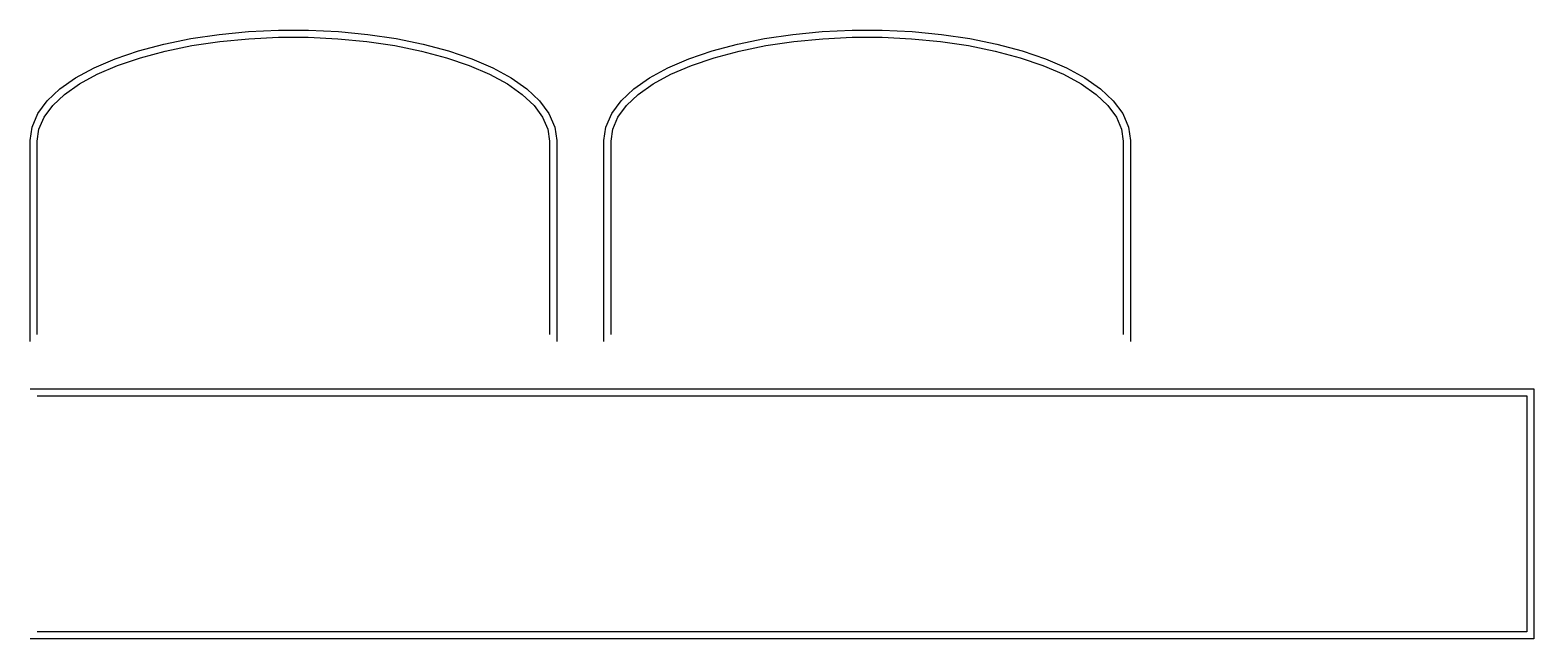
# Model space of a CAD drawing. Header units: millimetres. Extents: x -7 to 1461, y -587 to 7.
import ezdxf

# ---------------------------------------------------------------- set-up
doc = ezdxf.new("R2010")
doc.units = ezdxf.units.MM

msp = doc.modelspace()

# ---------------------------------------------------------------- linework, layer by layer
for points in [[(-7, -297), (-7, -101.0005), (-5.105, -87.7911), (0.6341, -74.5765), (9.8184, -62.1213), (22.1573, -50.5078), (37.4271, -39.7699), (55.423, -29.9558), (75.9236, -21.1337), (98.6764, -13.3823), (123.3963, -6.7814), (149.7683, -1.4041), (177.4518, 2.6867), (206.0865, 5.4421), (235.2978, 6.8283), (264.7022, 6.8283), (293.9135, 5.4421), (322.5482, 2.6867), (350.2317, -1.4041), (376.6037, -6.7814), (401.3236, -13.3823), (424.0764, -21.1337), (444.577, -29.9558), (462.5729, -39.7699), (477.8427, -50.5078), (490.1816, -62.1213), (499.3659, -74.5765), (505.105, -87.7911), (507, -101.0005), (507, -297)], [(553, -297), (553, -101.0005), (554.895, -87.7911), (560.6341, -74.5765), (569.8184, -62.1213), (582.1573, -50.5078), (597.4271, -39.7699), (615.423, -29.9558), (635.9236, -21.1337), (658.6764, -13.3823), (683.3963, -6.7814), (709.7683, -1.4041), (737.4518, 2.6867), (766.0865, 5.4421), (795.2978, 6.8283), (824.7022, 6.8283), (853.9135, 5.4421), (882.5482, 2.6867), (910.2317, -1.4041), (936.6037, -6.7814), (961.3236, -13.3823), (984.0764, -21.1337), (1004.577, -29.9558), (1022.5729, -39.7699), (1037.8427, -50.5078), (1050.1816, -62.1213), (1059.3659, -74.5765), (1065.105, -87.7911), (1067, -101.0005), (1067, -297)], [(0, -290), (0, -101.5), (1.6904, -89.7166), (6.7388, -78.0925), (15.0768, -66.785), (26.5918, -55.9469), (41.128, -45.7248), (58.4889, -36.2571), (78.4396, -27.6716), (100.7104, -20.0845), (125, -13.5984), (150.9801, -8.3011), (178.2992, -4.2641), (206.588, -1.542), (235.4638, -0.1717), (264.5362, -0.1717), (293.412, -1.542), (321.7008, -4.2641), (349.0199, -8.3011), (375, -13.5984), (399.2896, -20.0845), (421.5604, -27.6716), (441.5111, -36.2571), (458.872, -45.7248), (473.4082, -55.9469), (484.9232, -66.785), (493.2612, -78.0925), (498.3096, -89.7166), (500, -101.5), (500, -290)], [(560, -290), (560, -101.5), (561.6904, -89.7166), (566.7388, -78.0925), (575.0768, -66.785), (586.5918, -55.9469), (601.128, -45.7248), (618.4889, -36.2571), (638.4396, -27.6716), (660.7104, -20.0845), (685, -13.5984), (710.9801, -8.3011), (738.2992, -4.2641), (766.588, -1.542), (795.4638, -0.1717), (824.5362, -0.1717), (853.412, -1.542), (881.7008, -4.2641), (909.0199, -8.3011), (935, -13.5984), (959.2896, -20.0845), (981.5604, -27.6716), (1001.5111, -36.2571), (1018.872, -45.7248), (1033.4082, -55.9469), (1044.9232, -66.785), (1053.2612, -78.0925), (1058.3096, -89.7166), (1060, -101.5), (1060, -290)], [(-7, -343), (1460.7345, -343), (1460.7345, -587), (-7, -587)], [(0, -350), (1453.7345, -350), (1453.7345, -580), (0, -580)]]:
    msp.add_lwpolyline(points)

doc.saveas('drawing.dxf')
